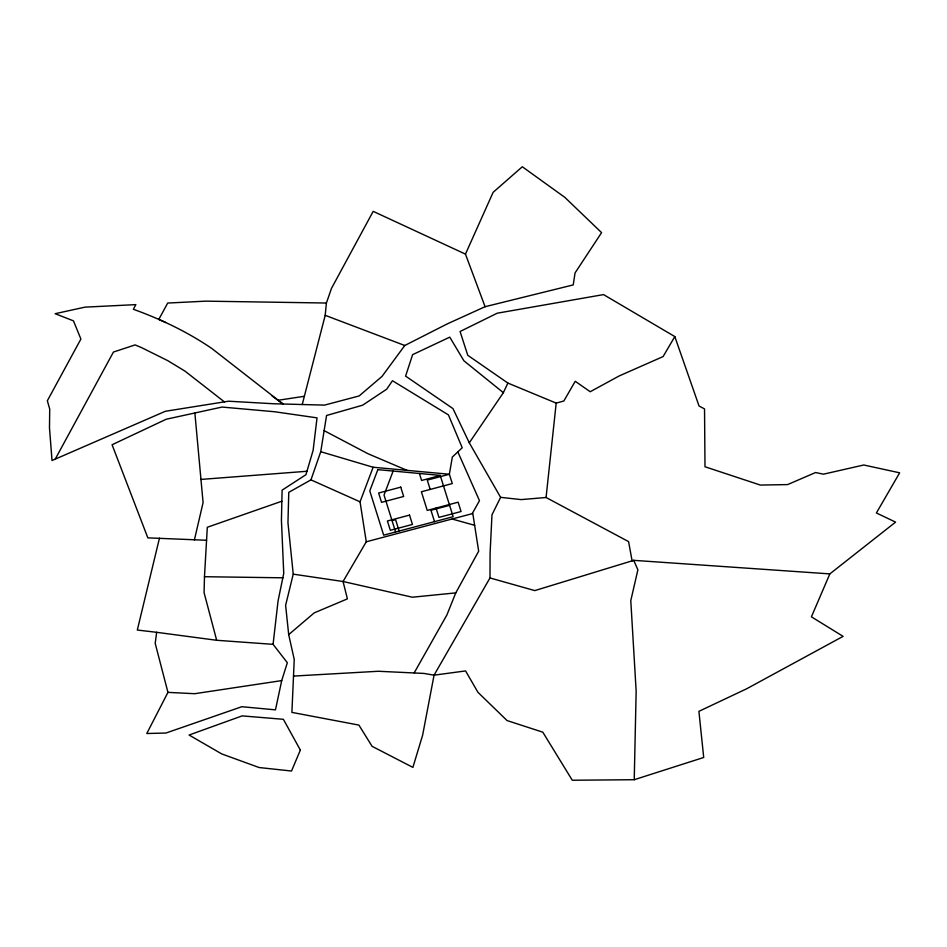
<?xml version="1.0" encoding="UTF-8"?>
<svg xmlns="http://www.w3.org/2000/svg" width="947" height="947" viewBox="0 0 947 947"><rect width="100%" height="100%" fill="white"/><g stroke="black" fill="none" stroke-linecap="round" stroke-linejoin="round"><path stroke-width="1.42" d="M436.034 508.066L438.958 517.393L461.059 511.522L458.135 502.194L427.239 510.409L421.391 491.765L452.287 483.562L449.363 474.234L452.335 457.046L462.219 447.765L448.416 414.881L392.46 380.73L386.707 389.193L362.618 405.198L326.561 415.496L320.749 451.707L310.959 479.869L288.776 492.333L287.959 522.72L293.239 574.154L285.615 605.346L288.693 634.62L294.245 659.479L291.901 712.393L358.901 725.082L372.1 746.331L412.892 767.378L422.634 735.156L434.057 675.164L489.978 577.954L490.084 553.522L491.978 514.801L500.608 497.341L469.286 442.805L452.962 408.583L405.6 376.113L412.596 354.663L449.766 337.144L463.935 360.819L503.366 392.674L469.286 442.805M293.499 676.075L378.327 671.269L423.948 673.424L434.057 675.164L465.581 670.926L477.939 692.304L507.083 720.572L542.797 732.173L572.284 780.245L634.23 779.712L636.159 691.203L630.785 600.647L637.887 569.822L633.732 560.34L632.099 560.825L628.583 541.613L546.064 497.495L521.193 499.602L500.608 497.341M281.863 501.212L207.31 527.266L204.481 576.711L204.067 592.609L216.674 640.279L273.079 644.339L287.332 662.722L281.709 680.597L275.47 709.848L241.816 706.711L165.985 733.025L146.785 733.523L167.95 692.375L155.201 643.356L156.657 632.312L216.674 640.279M302.247 404.487L325.2 315.327L326.407 303.028L331.486 288.373L373.189 211.347L465.462 254.116L485.089 306.71L447.398 323.827L404.771 345.501L382.032 376.397L359.126 395.953L324.525 405.115L273.778 403.765L228.535 401.208L165.358 411.282L52.026 460.526L49.481 427.784L49.718 409.068L47.35 400.747L80.897 339.038L73.464 320.855L55.151 313.706L84.946 307.148L135.871 304.626L133.349 309.267C160.919 319.21 187.565 331.959 211.82 348.484L283.035 404.002L272.085 395.964M546.064 497.495L556.197 403.114L563.844 400.995L575.231 381.274L590.206 391.738L619.208 375.935L663.101 356.581L674.809 336.576L603.523 294.6L497.211 313.208L460.076 331.509L467.759 355.279L507.876 383.062L556.197 403.114M273.079 644.339L278.063 600.895L283.745 573.361L281.425 520.246L282.111 490.155L305.94 474.696L313.126 450.31L317.032 417.852L274.583 411.744L222.048 407.056L166.21 419.237L112.077 444.747L147.839 537.86L206.564 540.275M159.463 538.156L137.315 630.039L156.657 632.312M194.395 539.968L203.084 502.597L194.881 413.176M288.693 634.62L314.238 612.863L347.407 598.871L343.051 581.505L366.264 541.791L360.049 501.815L373.142 467.25L449.375 474.246L427.263 480.105L430.187 489.433M393.123 471.061L384.032 495.08L395.609 531.989M366.264 541.791L472.802 513.511L478.673 551.201L455.767 592.881L446.913 614.923L414.194 672.855M674.809 336.576L699.052 406.014L704.532 408.915L704.994 466.764L760.334 485.065L787.608 484.592L815.556 472.541L823.476 474.175L863.771 465.001L899.65 472.813L876.389 512.966L895.578 522.117L829.844 573.894L811.413 616.828L843.102 636.36L746.662 688.777L698.91 711.339L703.704 757.482L634.23 779.712M465.462 254.116L493.115 192.348L522.306 166.755L564.838 197.367L601.582 232.631L575.054 272.937L573.219 284.917L485.089 306.71M503.366 392.674L507.876 383.062M55.222 459.153L113.439 352.047L135.113 344.909L141.648 347.667L167.737 360.641L184.949 371.094L224.38 401.871M472.21 513.665L479.478 500.667L457.839 451.885M440.237 475.512L421.604 480.46L419.414 473.476M392.034 520.625L395.597 519.678L399.161 531.042M449.6 505.343L430.968 510.291L434.531 521.655M277.909 400.297L304.366 396.284M281.709 680.597L194.703 693.701L167.95 692.375M455.767 592.881L412.371 597.214L343.051 581.505L293.239 574.154M200.752 479.442L306.899 471.275M204.481 576.711L283.082 577.812M326.407 303.028L205.83 301.146L167.702 303.052L158.812 319.399L165.749 322.513M829.844 573.894L633.732 560.34L534.806 590.597L489.978 577.954M452.062 519.015L474.636 525.289M320.749 451.707L373.142 467.25M325.2 315.327L404.771 345.501M407.056 470.363L368.016 453.743L324.134 430.648M310.959 479.869L360.049 501.815M377.829 469.653L369.78 490.901L383.665 535.162L453.163 516.707L440.201 475.382L377.829 469.653M300.353 750.083L291.522 771.024L259.111 767.532L221.74 753.93L189.092 735.026L242.148 715.885L283.39 719.306L300.353 750.083M400.747 487.149L378.634 493.02L381.558 502.336L403.671 496.477L400.747 487.149M409.518 515.109L387.406 520.98L390.33 530.296L412.442 524.437L409.518 515.109"/></g></svg>
